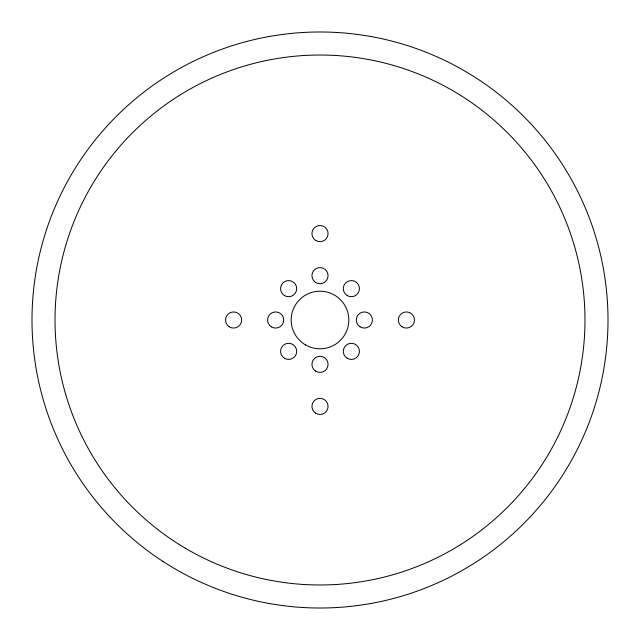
<?xml version="1.0" encoding="UTF-8"?>
<svg xmlns="http://www.w3.org/2000/svg" width="640" height="640" viewBox="0 0 640 640"><rect width="100%" height="100%" fill="white"/><g stroke="black" fill="none" stroke-linecap="round" stroke-linejoin="round"><path stroke-width="0.96" d="M185.536 548.32A264.968 264.968 0 0 0 584.96 322.288A264.968 264.968 0 0 0 189.504 89.392A264.968 264.968 0 0 0 185.536 548.32M305.6 344.944A28.8 28.8 0 0 0 348.8 320A28.8 28.8 0 0 0 305.6 295.056A28.8 28.8 0 0 0 305.6 344.944M315.624 282.416A8.064 8.064 0 0 0 328.056 276.056A8.064 8.064 0 0 0 316.328 268.464A8.064 8.064 0 0 0 315.624 282.416M347.2 295.544A8.064 8.064 0 0 0 359.424 288.792A8.064 8.064 0 0 0 347.464 281.576A8.064 8.064 0 0 0 347.2 295.544M359.976 326.776A8.064 8.064 0 0 0 372.408 320.408A8.064 8.064 0 0 0 360.68 312.824A8.064 8.064 0 0 0 359.976 326.776M347.2 358.272A8.064 8.064 0 0 0 359.424 351.512A8.064 8.064 0 0 0 347.464 344.304A8.064 8.064 0 0 0 347.2 358.272M315.624 371.128A8.064 8.064 0 0 0 328.056 364.76A8.064 8.064 0 0 0 316.328 357.176A8.064 8.064 0 0 0 315.624 371.128M284.472 358.272A8.064 8.064 0 0 0 296.696 351.512A8.064 8.064 0 0 0 284.736 344.304A8.064 8.064 0 0 0 284.472 358.272M271.264 326.776A8.064 8.064 0 0 0 283.704 320.408A8.064 8.064 0 0 0 271.968 312.824A8.064 8.064 0 0 0 271.264 326.776M284.472 295.544A8.064 8.064 0 0 0 296.696 288.792A8.064 8.064 0 0 0 284.736 281.576A8.064 8.064 0 0 0 284.472 295.544M402.048 326.792A8.064 8.064 0 0 0 414.456 320.376A8.064 8.064 0 0 0 402.704 312.84A8.064 8.064 0 0 0 402.048 326.792M315.648 240.384A8.064 8.064 0 0 0 328.056 233.968A8.064 8.064 0 0 0 316.296 226.432A8.064 8.064 0 0 0 315.648 240.384M229.24 326.792A8.064 8.064 0 0 0 241.648 320.376A8.064 8.064 0 0 0 229.896 312.84A8.064 8.064 0 0 0 229.24 326.792M315.648 413.192A8.064 8.064 0 0 0 328.056 406.776A8.064 8.064 0 0 0 316.296 399.24A8.064 8.064 0 0 0 315.648 413.192M162.896 561.392A288.016 288.016 0 0 0 607.6 335.36A288.016 288.016 0 0 0 189.504 63.248A288.016 288.016 0 0 0 162.896 561.392"/></g></svg>
